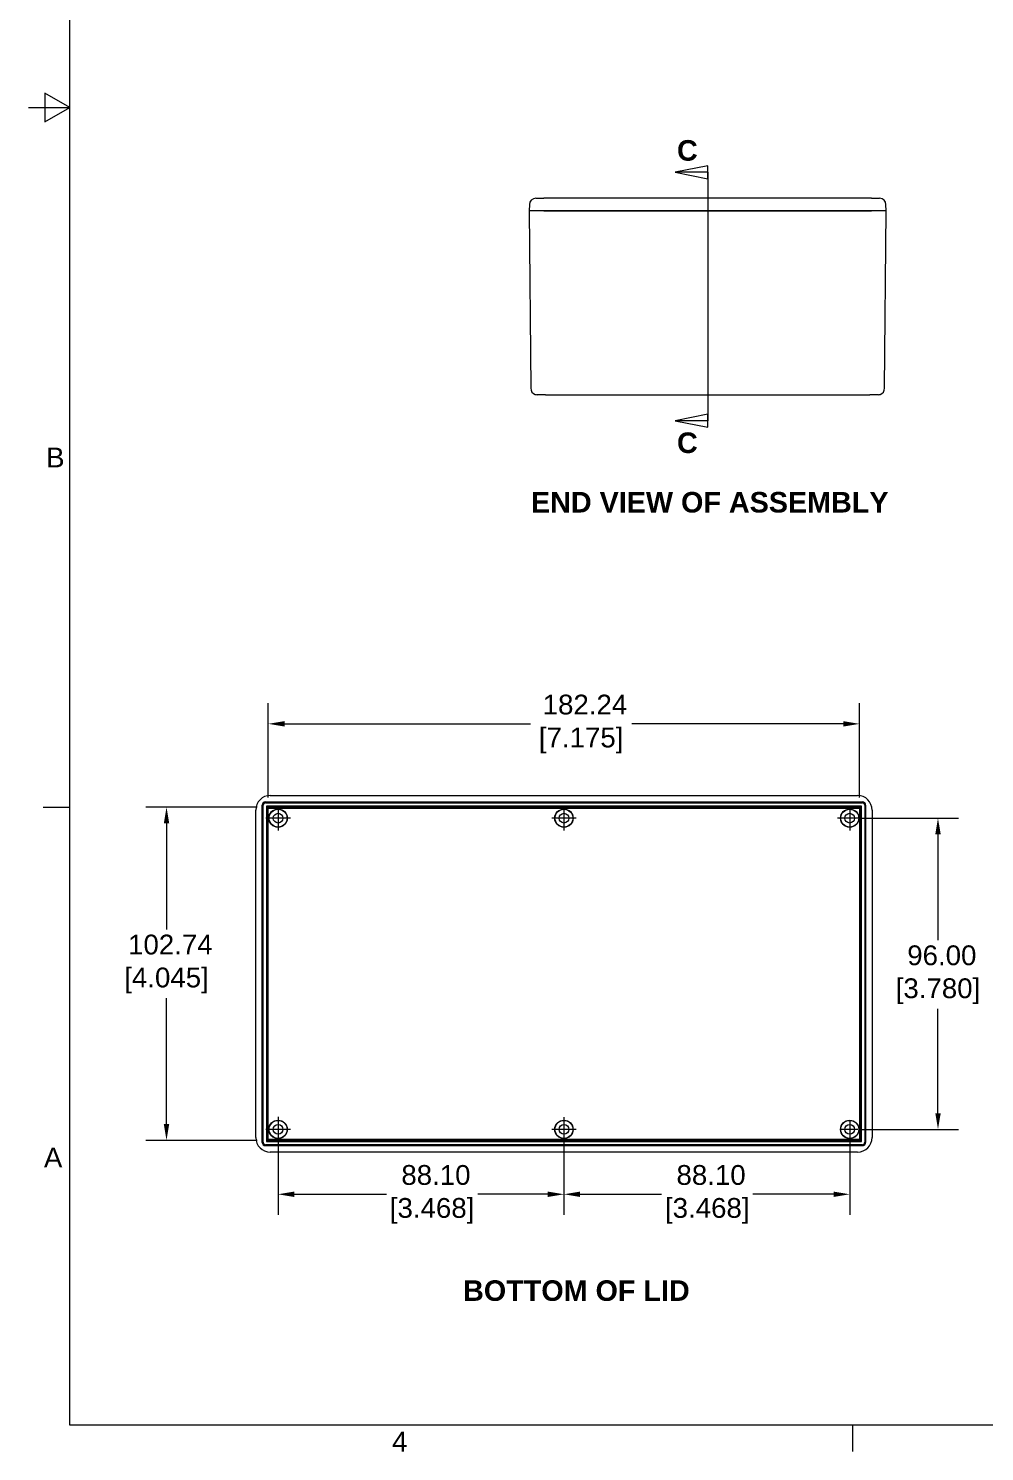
# Model space of a CAD drawing. Header units: millimetres. Extents: x 25 to 1092, y 13 to 851.
# Drawn here: x 25.4 to 320.1, y 17.3 to 456.2 of the extents above; entities that cross this region are included whole.
import ezdxf

# ---------------------------------------------------------------- set-up
doc = ezdxf.new("R2010")
doc.units = ezdxf.units.MM
doc.header["$LTSCALE"] = 2
for name, color, linetype, lineweight in [('Center Mark (ANSI)', 7, 'Continuous', 9), ('Dimension (ANSI)', 7, 'Continuous', 9), ('Section Line (ANSI)', 7, 'Continuous', 9), ('Sketch Geometry (ANSI)', 7, 'Continuous', 9), ('Symbol (ANSI)', 7, 'Continuous', 9), ('Visible (ANSI)', 7, 'Continuous', 18), ('Visible Narrow (ANSI)', 7, 'Continuous', 9)]:
    doc.layers.add(name, color=color, linetype=linetype, lineweight=lineweight)
doc.styles.add('Label Text (ANSI)', font='ARIALBD.TTF')
doc.styles.add('Note Text (ANSI)', font='ARIAL.TTF')
doc.dimstyles.new('Default - mm (ANSI)', dxfattribs={"dimscale": 2, "dimtxt": 3.05, "dimasz": 2.5, "dimexe": 3.175, "dimexo": 1.6002, "dimgap": 0.8, "dimtad": 0, "dimtih": 1, "dimtoh": 1, "dimrnd": 1e-08, "dimzin": 4, "dimdsep": 46, "dimtxsty": 'Note Text (ANSI)', "dimcen": 0.09, "dimdle": 10, "dimclrd": 256, "dimclre": 256, "dimclrt": 256, "dimadec": 1, "dimazin": 0, "dimtfac": 0.999344, "dimtofl": 0, "dimtmove": 0, "dimatfit": 3, "dimfxl": 1, "dimtolj": 1, "dimtzin": 0, "dimlwd": -1, "dimlwe": -1, "dimarcsym": 0})

# ---------------------------------------------------------------- blocks, each defined once
blk = doc.blocks.new('2dTransSection0')
at = {"layer": 'Section Line (ANSI)', "linetype": 'Continuous'}
for p, q in [((117.38, 206.9), (112.38, 205.9)), ((117.38, 204.9), (117.38, 206.9)), ((117.38, 205.9), (112.38, 205.9)), ((112.38, 205.9), (117.38, 204.9)), ((117.38, 205.9), (117.38, 204.48)), ((117.38, 169.02), (117.38, 167.6)), ((117.38, 168.6), (112.38, 167.6)), ((117.38, 167.6), (112.38, 167.6)), ((112.38, 167.6), (117.38, 166.6)), ((117.38, 166.6), (117.38, 168.6))]:
    blk.add_line(p, q, dxfattribs=at)
at = {"layer": 'Section Line (ANSI)'}
blk.add_line((117.38, 205.9), (117.38, 167.6), dxfattribs=at)
at = {"layer": 'Section Line (ANSI)', "linetype": 'Continuous', "flags": 128}
for points in [[(117.38, 206.9), (112.38, 205.9), (117.38, 204.9), (117.38, 206.9)], [(117.38, 168.6), (112.38, 167.6), (117.38, 166.6), (117.38, 168.6)]]:
    blk.add_lwpolyline(points, dxfattribs=at)
at = {"layer": 'Section Line (ANSI)'}
for points in [[(117.38, 206.9), (112.38, 205.9), (117.38, 204.9), (117.38, 206.9)], [(117.38, 168.6), (112.38, 167.6), (117.38, 166.6), (117.38, 168.6)]]:
    blk.add_solid(points, dxfattribs=at)
at = {"layer": 'Section Line (ANSI)', "char_height": 3.17, "attachment_point": 7, "style": 'Label Text (ANSI)'}
for insert in [(112.65, 207.65), (112.65, 162.57)]:
    blk.add_mtext('C', dxfattribs=dict(at, insert=insert))
blk = doc.blocks.new('*D8')
at = {"layer": 'Defpoints', "color": 0}
for p in [(190.45, 116.61), (278.55, 116.61), (190.45, 96.61)]:
    blk.add_point(p, dxfattribs=at)
at = {"layer": 'Dimension (ANSI)'}
for p, q in [((190.45, 113.41), (190.45, 90.26)), ((278.55, 113.41), (278.55, 90.26)), ((195.45, 96.61), (220.56, 96.61)), ((273.55, 96.61), (248.69, 96.61))]:
    blk.add_line(p, q, dxfattribs=at)
for points in [[(195.45, 97.45), (195.45, 95.78), (190.45, 96.61)], [(273.55, 97.45), (273.55, 95.78), (278.55, 96.61)]]:
    blk.add_solid(points, dxfattribs=at)
at = {"layer": 'Dimension (ANSI)', "insert": (234.62, 105.62), "char_height": 6.1, "attachment_point": 2, "style": 'Note Text (ANSI)'}
blk.add_mtext('\\A1; 88.10\\P[3.468]', dxfattribs=at)
blk = doc.blocks.new('*D9')
at = {"layer": 'Defpoints', "color": 0}
for p in [(102.35, 116.61), (190.45, 116.61), (102.35, 96.61)]:
    blk.add_point(p, dxfattribs=at)
at = {"layer": 'Dimension (ANSI)'}
for p, q in [((102.35, 113.41), (102.35, 90.26)), ((190.45, 113.41), (190.45, 90.26)), ((107.35, 96.61), (135.75, 96.61)), ((185.45, 96.61), (163.88, 96.61))]:
    blk.add_line(p, q, dxfattribs=at)
for points in [[(107.35, 97.45), (107.35, 95.78), (102.35, 96.61)], [(185.45, 97.45), (185.45, 95.78), (190.45, 96.61)]]:
    blk.add_solid(points, dxfattribs=at)
at = {"layer": 'Dimension (ANSI)', "insert": (149.81, 105.62), "char_height": 6.1, "attachment_point": 2, "style": 'Note Text (ANSI)'}
blk.add_mtext('\\A1; 88.10\\P[3.468]', dxfattribs=at)
blk = doc.blocks.new('*D10')
at = {"layer": 'Defpoints', "color": 0}
for p in [(278.55, 212.61), (278.55, 116.61), (305.75, 116.61)]:
    blk.add_point(p, dxfattribs=at)
at = {"layer": 'Dimension (ANSI)'}
for p, q in [((281.75, 212.61), (312.1, 212.61)), ((305.75, 207.61), (305.75, 174.97)), ((305.75, 121.61), (305.75, 153.76)), ((281.75, 116.61), (312.1, 116.61))]:
    blk.add_line(p, q, dxfattribs=at)
for points in [[(304.92, 207.61), (306.59, 207.61), (305.75, 212.61)], [(304.92, 121.61), (306.59, 121.61), (305.75, 116.61)]]:
    blk.add_solid(points, dxfattribs=at)
at = {"layer": 'Dimension (ANSI)', "insert": (305.75, 173.37), "char_height": 6.1, "attachment_point": 2, "style": 'Note Text (ANSI)'}
blk.add_mtext('\\A1; 96.00\\P[3.780]', dxfattribs=at)
blk = doc.blocks.new('*D11')
at = {"layer": 'Defpoints', "color": 0}
for p in [(67.95, 215.99), (99.08, 215.99), (99.08, 113.24)]:
    blk.add_point(p, dxfattribs=at)
at = {"layer": 'Dimension (ANSI)'}
for p, q in [((95.88, 215.99), (61.6, 215.99)), ((67.95, 210.99), (67.95, 178.29)), ((67.95, 118.24), (67.95, 157.08)), ((95.88, 113.24), (61.6, 113.24))]:
    blk.add_line(p, q, dxfattribs=at)
for points in [[(67.12, 210.99), (68.78, 210.99), (67.95, 215.99)], [(67.12, 118.24), (68.78, 118.24), (67.95, 113.24)]]:
    blk.add_solid(points, dxfattribs=at)
at = {"layer": 'Dimension (ANSI)', "insert": (67.95, 176.69), "char_height": 6.1, "attachment_point": 2, "style": 'Note Text (ANSI)'}
blk.add_mtext('\\A1; 102.74\\P[4.045]', dxfattribs=at)
blk = doc.blocks.new('*D12')
at = {"layer": 'Defpoints', "color": 0}
for p in [(281.57, 241.7), (99.33, 215.74), (281.57, 215.74)]:
    blk.add_point(p, dxfattribs=at)
at = {"layer": 'Dimension (ANSI)'}
for p, q in [((99.33, 218.94), (99.33, 248.05)), ((281.57, 218.94), (281.57, 248.05)), ((104.33, 241.7), (180.14, 241.7)), ((276.57, 241.7), (211.36, 241.7))]:
    blk.add_line(p, q, dxfattribs=at)
for points in [[(104.33, 242.53), (104.33, 240.87), (99.33, 241.7)], [(276.57, 242.53), (276.57, 240.87), (281.57, 241.7)]]:
    blk.add_solid(points, dxfattribs=at)
at = {"layer": 'Dimension (ANSI)', "insert": (195.75, 250.7), "char_height": 6.1, "attachment_point": 2, "style": 'Note Text (ANSI)'}
blk.add_mtext('\\A1; 182.24\\P[7.175]', dxfattribs=at)
blk = doc.blocks.new('Borders Default Border')
at = {"layer": 'Sketch Geometry (ANSI)'}
for p, q in [((19.05, 107.95), (14.98, 107.95)), ((139.7, 12.7), (139.7, 8.63))]:
    blk.add_line(p, q, dxfattribs=at)
at = {"layer": 'Sketch Geometry (ANSI)', "flags": 128}
for points in [[(19.05, 12.7), (19.05, 419.1), (539.75, 419.1), (539.75, 12.7), (19.05, 12.7)], [(12.7, 215.9), (19.05, 215.9), (15.24, 218.1), (15.24, 213.7), (19.05, 215.9)]]:
    blk.add_lwpolyline(points, dxfattribs=at)
at = {"layer": 'Symbol (ANSI)', "char_height": 3.05, "attachment_point": 7, "style": 'Note Text (ANSI)'}
for s, insert in [('B', (15.42, 160.4)), ('A', (15.08, 52.45)), ('4', (68.72, 8.63))]:
    blk.add_mtext(s, dxfattribs=dict(at, insert=insert))

msp = doc.modelspace()

# ---------------------------------------------------------------- linework, layer by layer
at = {"layer": 'Center Mark (ANSI)'}
for p, q in [((102.35, 216.38), (102.35, 208.849)), ((190.45, 216.38), (190.45, 208.849)), ((278.55, 216.38), (278.55, 208.849)), ((106.115, 212.615), (98.584, 212.615)), ((194.215, 212.615), (186.684, 212.615)), ((282.315, 212.615), (274.784, 212.615)), ((102.35, 120.448), (102.35, 112.781)), ((190.45, 120.38), (190.45, 112.849)), ((278.55, 119.115), (278.55, 114.115)), ((106.183, 116.615), (98.516, 116.615)), ((194.215, 116.615), (186.684, 116.615)), ((281.05, 116.615), (276.05, 116.615))]:
    msp.add_line(p, q, dxfattribs=at)
at = {"layer": 'Visible (ANSI)'}
for p, q in [((181.789, 403.798), (184.288, 403.798)), ((285.222, 403.798), (184.288, 403.798)), ((285.222, 403.798), (287.722, 403.798)), ((179.789, 401.833), (179.755, 399.898)), ((179.755, 399.898), (179.755, 399.898)), ((179.755, 399.898), (180.233, 345.18)), ((184.254, 399.898), (179.755, 399.898)), ((184.254, 399.898), (285.256, 399.898)), ((285.255, 399.898), (184.255, 399.898)), ((289.755, 399.898), (285.256, 399.898)), ((289.278, 345.18), (289.755, 399.898)), ((289.755, 399.898), (289.721, 401.833)), ((289.755, 399.898), (289.755, 399.898)), ((182.554, 343.198), (182.232, 343.198)), ((183.2, 343.198), (182.554, 343.198)), ((184.732, 343.198), (183.2, 343.198)), ((184.732, 343.198), (284.778, 343.198)), ((286.31, 343.198), (284.778, 343.198)), ((286.956, 343.198), (286.31, 343.198)), ((287.278, 343.198), (286.956, 343.198)), ((99.949, 219.615), (280.95, 219.615)), ((95.45, 114.114), (95.45, 215.115)), ((97.45, 112.614), (97.45, 216.615)), ((98.449, 217.615), (282.45, 217.615)), ((98.769, 216.295), (99.019, 216.045)), ((99.078, 215.986), (99.019, 216.045)), ((99.328, 215.736), (99.078, 215.986)), ((281.571, 215.736), (281.821, 215.986)), ((281.821, 215.986), (281.88, 216.045)), ((282.13, 216.295), (281.88, 216.045)), ((283.45, 216.615), (283.45, 112.614)), ((285.45, 215.115), (285.45, 114.114)), ((282.45, 111.615), (98.449, 111.615)), ((99.019, 113.184), (98.769, 112.934)), ((99.019, 113.184), (99.078, 113.243)), ((99.328, 113.493), (99.078, 113.243)), ((281.571, 113.493), (281.821, 113.243)), ((281.821, 113.243), (281.88, 113.184)), ((282.13, 112.934), (281.88, 113.184)), ((280.95, 109.615), (99.949, 109.615))]:
    msp.add_line(p, q, dxfattribs=at)
for centre, radius in [((102.35, 212.615), 2.833), ((102.35, 212.615), 2.765), ((190.45, 212.615), 2.833), ((190.45, 212.615), 2.765), ((278.55, 212.615), 2.833), ((278.55, 212.615), 2.765), ((102.35, 212.615), 1.5), ((190.45, 212.615), 1.5), ((278.55, 212.615), 1.5), ((102.35, 116.615), 2.833), ((102.35, 116.615), 2.765), ((190.45, 116.615), 2.833), ((190.45, 116.615), 2.765), ((278.55, 116.615), 2.833), ((278.55, 116.615), 2.765), ((102.35, 116.615), 1.5), ((190.45, 116.615), 1.5), ((278.55, 116.615), 1.5)]:
    msp.add_circle(centre, radius, dxfattribs=at)
for centre, start, end in [((181.789, 401.798), 90, 179), ((287.722, 401.798), 1, 90), ((182.232, 345.198), 180.5, 250.54078), ((182.232, 345.198), 250.54078, 270), ((287.278, 345.198), 270, 289.45922), ((287.278, 345.198), 289.45922, 359.5)]:
    msp.add_arc(centre, 2, start, end, dxfattribs=at)
for centre, major_axis in [((99.95, 215.114), (-3.183, 3.183)), ((280.949, 215.114), (3.183, 3.183)), ((98.45, 216.614), (-0.707, 0.707)), ((282.449, 216.614), (0.707, 0.707)), ((99.95, 114.115), (-3.183, -3.183)), ((280.949, 114.115), (3.183, -3.183)), ((98.45, 112.615), (-0.707, -0.707)), ((282.449, 112.615), (0.707, -0.707))]:
    msp.add_ellipse(centre, major_axis=major_axis, ratio=0.9996955, start_param=5.4979394, end_param=7.0684312, dxfattribs=at)
at = {"layer": 'Visible Narrow (ANSI)'}
for p, q in [((97.45, 216.615), (97.48, 216.584)), ((97.48, 216.584), (97.73, 216.584)), ((97.48, 216.584), (97.48, 112.645)), ((97.73, 112.645), (97.73, 216.584)), ((98.48, 217.584), (98.449, 217.615)), ((98.48, 217.584), (98.48, 217.334)), ((282.419, 217.584), (98.48, 217.584)), ((98.48, 217.334), (282.419, 217.334)), ((98.769, 216.295), (98.769, 112.934)), ((282.13, 216.295), (98.769, 216.295)), ((99.019, 113.184), (99.019, 216.045)), ((99.019, 216.045), (281.88, 216.045)), ((99.078, 215.986), (99.078, 113.243)), ((281.821, 215.986), (99.078, 215.986)), ((99.328, 113.493), (99.328, 215.736)), ((99.328, 215.736), (281.571, 215.736)), ((281.571, 215.736), (281.571, 113.493)), ((281.821, 113.243), (281.821, 215.986)), ((281.88, 216.045), (281.88, 113.184)), ((282.13, 112.934), (282.13, 216.295)), ((282.45, 217.615), (282.419, 217.584)), ((282.419, 217.334), (282.419, 217.584)), ((283.169, 216.584), (283.169, 112.645)), ((283.169, 216.584), (283.419, 216.584)), ((283.419, 216.584), (283.45, 216.615)), ((283.419, 112.645), (283.419, 216.584)), ((97.48, 112.645), (97.45, 112.614)), ((97.48, 112.645), (97.73, 112.645)), ((98.449, 111.615), (98.48, 111.645)), ((282.419, 111.895), (98.48, 111.895)), ((98.48, 111.645), (98.48, 111.895)), ((98.48, 111.645), (282.419, 111.645)), ((98.769, 112.934), (282.13, 112.934)), ((281.88, 113.184), (99.019, 113.184)), ((99.078, 113.243), (281.821, 113.243)), ((281.571, 113.493), (99.328, 113.493)), ((282.419, 111.895), (282.419, 111.645)), ((282.419, 111.645), (282.45, 111.615)), ((283.169, 112.645), (283.419, 112.645)), ((283.45, 112.614), (283.419, 112.645))]:
    msp.add_line(p, q, dxfattribs=at)
for centre, major_axis, ratio in [((98.48, 216.584), (-0.707, 0.707), 0.9998477), ((98.48, 216.584), (-0.53, 0.53), 0.9996955), ((282.419, 216.584), (0.707, 0.707), 0.9998477), ((282.419, 216.584), (0.53, 0.53), 0.9996955), ((98.48, 112.645), (-0.707, -0.707), 0.9998477), ((98.48, 112.645), (-0.53, -0.53), 0.9996955), ((282.419, 112.645), (0.53, -0.53), 0.9996955), ((282.419, 112.645), (0.707, -0.707), 0.9998477)]:
    msp.add_ellipse(centre, major_axis=major_axis, ratio=ratio, start_param=5.4979394, end_param=7.0684312, dxfattribs=at)

# ---------------------------------------------------------------- block references
at = {"xscale": 2, "yscale": 2, "zscale": 2}
msp.add_blockref('Borders Default Border', (0, 0), dxfattribs=at)
at = {"layer": 'Section Line (ANSI)', "xscale": 2, "yscale": 2, "zscale": 2}
msp.add_blockref('2dTransSection0', (0, 0), dxfattribs=at)

# ---------------------------------------------------------------- texts
at = {"layer": 'Symbol (ANSI)', "char_height": 6.34, "attachment_point": 7, "style": 'Label Text (ANSI)'}
for s, insert in [('END VIEW OF ASSEMBLY', (180.293, 306.787)), ('BOTTOM OF LID', (159.367, 63.645))]:
    msp.add_mtext(s, dxfattribs=dict(at, insert=insert))

# ---------------------------------------------------------------- dimensions: what is measured, and where the dimension line sits
at = {"layer": 'Dimension (ANSI)'}
for base, p1, p2, angle, text, override, picture, middle in [((281.571, 241.7), (99.328, 215.736), (281.571, 215.736), 180, ' <>\\X[7.175]', {"dimtih": 0, "dimtoh": 0, "dimdec": 2, "dimpost": '\\X', "dimtp": 0, "dimtm": 0, "dimtdec": 2, "dimatfit": 1, "dimtvp": -0.25}, '*D12', (195.746, 241.7)), ((67.949, 215.986), (99.078, 113.243), (99.078, 215.986), 90, ' <>\\X[4.045]', {"dimdec": 2, "dimpost": '\\X', "dimtp": 0, "dimtm": 0, "dimtdec": 2, "dimatfit": 1, "dimtvp": -0.25}, '*D11', (67.949, 167.689)), ((305.753, 116.615), (278.55, 212.615), (278.55, 116.615), 90, ' <>\\X[3.780]', {"dimdec": 2, "dimpost": '\\X', "dimtp": 0, "dimtm": 0, "dimtdec": 2, "dimatfit": 1, "dimtvp": -0.25}, '*D10', (305.753, 164.365)), ((102.35, 96.615), (190.45, 116.615), (102.35, 116.615), 180, ' <>\\X[3.468]', {"dimtih": 0, "dimtoh": 0, "dimdec": 2, "dimpost": '\\X', "dimtp": 0, "dimtm": 0, "dimtdec": 2, "dimatfit": 1, "dimtvp": -0.25}, '*D9', (149.813, 96.615)), ((190.45, 96.615), (278.55, 116.615), (190.45, 116.615), 180, ' <>\\X[3.468]', {"dimtih": 0, "dimtoh": 0, "dimdec": 2, "dimpost": '\\X', "dimtp": 0, "dimtm": 0, "dimtdec": 2, "dimatfit": 1, "dimtvp": -0.25}, '*D8', (234.625, 96.615))]:
    dim = msp.add_linear_dim(base=base, p1=p1, p2=p2, angle=angle, text=text, dimstyle='Default - mm (ANSI)', override=override, dxfattribs=at)
    dim.commit()
    dim.dimension.update_dxf_attribs({"geometry": picture, "text_midpoint": middle, "dimtype": 160})

doc.saveas('drawing.dxf')
